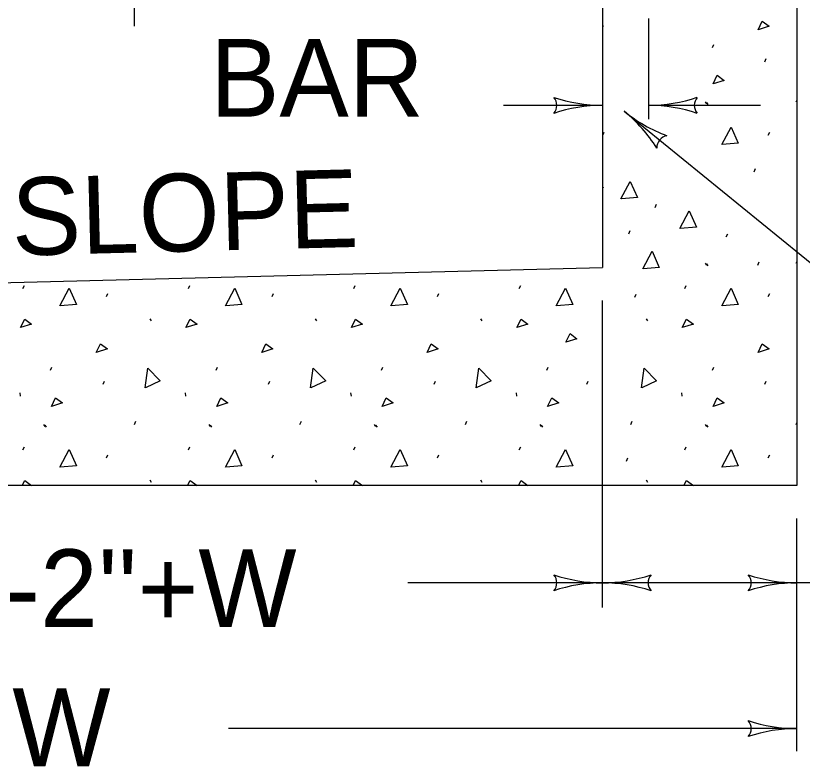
# Model space of a CAD drawing. Extents: x 1007 to 1035.5, y 1000.5 to 1021.5.
# Drawn here: x 1030.553 to 1032.575, y 1004.857 to 1006.79 of the extents above; entities that cross this region are included whole.
import ezdxf

# ---------------------------------------------------------------- set-up
doc = ezdxf.new("R2010")
doc.units = 0
doc.layers.add('1', color=7, linetype='Continuous')

msp = doc.modelspace()

# ---------------------------------------------------------------- linework, layer by layer
at = {"layer": '1'}
for p, q in [((1032.0613, 1008.7673), (1032.0613, 1006.1422)), ((1032.5613, 1008.4566), (1032.5613, 1005.5816)), ((1030.8583, 1006.7634), (1030.8583, 1008.3)), ((1032.1802, 1006.5237), (1032.1802, 1006.7828)), ((1032.3439, 1006.7082), (1032.3475, 1006.7161)), ((1032.4789, 1006.6718), (1032.4825, 1006.6798)), ((1031.8067, 1006.5596), (1032.0613, 1006.5596)), ((1032.1802, 1006.5596), (1032.4678, 1006.5596)), ((1032.3253, 1006.5688), (1032.3288, 1006.5634)), ((1032.3288, 1006.5667), (1032.3324, 1006.5613)), ((1032.5598, 1006.5688), (1032.5613, 1006.5723)), ((1032.1172, 1006.5444), (1032.8335, 1005.9614)), ((1032.0624, 1006.4825), (1032.066, 1006.4904)), ((1032.4878, 1006.4825), (1032.4913, 1006.4904)), ((1032.4515, 1006.3888), (1032.4551, 1006.3968)), ((1032.1965, 1006.2972), (1032.2001, 1006.3052)), ((1032.1288, 1006.2293), (1032.1324, 1006.2373)), ((1032.3798, 1006.2214), (1032.3833, 1006.2294)), ((1032.3253, 1006.1539), (1032.3288, 1006.1486)), ((1032.3288, 1006.1518), (1032.3324, 1006.1466)), ((1032.4609, 1006.1489), (1032.4645, 1006.1569)), ((1032.5598, 1006.1539), (1032.5613, 1006.1575)), ((1029.6878, 1006.0824), (1032.0613, 1006.1422)), ((1030.5714, 1006.0881), (1030.5749, 1006.0961)), ((1030.9968, 1006.0881), (1031.0003, 1006.0961)), ((1031.4222, 1006.0881), (1031.4257, 1006.0961)), ((1031.8475, 1006.0881), (1031.8511, 1006.0961)), ((1032.2729, 1006.0881), (1032.2764, 1006.0961)), ((1030.7863, 1006.0677), (1030.7898, 1006.0757)), ((1031.2117, 1006.0677), (1031.2153, 1006.0757)), ((1031.6371, 1006.0677), (1031.6406, 1006.0757)), ((1032.1448, 1006.0659), (1032.1483, 1006.0739)), ((1032.4878, 1006.0677), (1032.4913, 1006.0757)), ((1032.0613, 1005.2685), (1032.0613, 1006.0579)), ((1030.8973, 1006.0108), (1030.9008, 1006.0055)), ((1031.3227, 1006.0108), (1031.3263, 1006.0055)), ((1031.7481, 1006.0108), (1031.7516, 1006.0055)), ((1032.1734, 1006.0108), (1032.177, 1006.0055)), ((1030.6424, 1005.8785), (1030.646, 1005.8865)), ((1031.0678, 1005.8785), (1031.0713, 1005.8865)), ((1031.4932, 1005.8785), (1031.4968, 1005.8865)), ((1031.9186, 1005.8785), (1031.9221, 1005.8865)), ((1032.3439, 1005.8785), (1032.3475, 1005.8865)), ((1030.7774, 1005.8421), (1030.781, 1005.8501)), ((1031.2028, 1005.8421), (1031.2063, 1005.8501)), ((1031.6282, 1005.8421), (1031.6318, 1005.8501)), ((1032.0208, 1005.8421), (1032.0244, 1005.8501)), ((1032.4789, 1005.8421), (1032.4825, 1005.8501)), ((1030.5632, 1005.8198), (1030.5641, 1005.8118)), ((1030.9886, 1005.8198), (1030.9894, 1005.8118)), ((1031.4139, 1005.8198), (1031.4148, 1005.8118)), ((1031.8393, 1005.8198), (1031.8402, 1005.8118)), ((1032.2647, 1005.8198), (1032.2656, 1005.8118)), ((1030.8583, 1005.7391), (1030.8618, 1005.7471)), ((1031.2836, 1005.7391), (1031.2872, 1005.7471)), ((1031.709, 1005.7391), (1031.7125, 1005.7471)), ((1032.1343, 1005.7391), (1032.1379, 1005.7471)), ((1030.6238, 1005.7391), (1030.6273, 1005.7338)), ((1030.6273, 1005.7371), (1030.6309, 1005.7318)), ((1031.0492, 1005.7391), (1031.0528, 1005.7338)), ((1031.0528, 1005.7371), (1031.0563, 1005.7318)), ((1031.4745, 1005.7391), (1031.4781, 1005.7338)), ((1031.4781, 1005.7371), (1031.4817, 1005.7318)), ((1031.8999, 1005.7391), (1031.9035, 1005.7338)), ((1031.9035, 1005.7371), (1031.907, 1005.7318)), ((1032.3253, 1005.7391), (1032.3288, 1005.7338)), ((1032.3288, 1005.7371), (1032.3324, 1005.7318)), ((1032.5598, 1005.7391), (1032.5613, 1005.7427)), ((1030.5714, 1005.6733), (1030.5749, 1005.6813)), ((1030.9968, 1005.6733), (1031.0003, 1005.6813)), ((1031.4222, 1005.6733), (1031.4257, 1005.6813)), ((1031.8475, 1005.6733), (1031.8511, 1005.6813)), ((1032.2729, 1005.6733), (1032.2764, 1005.6813)), ((1030.7863, 1005.6528), (1030.7898, 1005.6608)), ((1031.2117, 1005.6528), (1031.2153, 1005.6608)), ((1031.6371, 1005.6528), (1031.6406, 1005.6608)), ((1032.1229, 1005.6446), (1032.1265, 1005.6526)), ((1032.4878, 1005.6528), (1032.4913, 1005.6608)), ((1030.8973, 1005.596), (1030.9008, 1005.5907)), ((1031.3227, 1005.596), (1031.3263, 1005.5907)), ((1031.7481, 1005.596), (1031.7516, 1005.5907)), ((1032.1734, 1005.596), (1032.177, 1005.5907)), ((1032.5613, 1005.5816), (1029.1863, 1005.5816)), ((1032.5613, 1004.8988), (1032.5613, 1005.4973)), ((1032.0613, 1005.3316), (1031.561, 1005.3316)), ((1032.7379, 1005.3316), (1032.0613, 1005.3316)), ((1032.5613, 1004.9566), (1031.0998, 1004.9566))]:
    msp.add_line(p, q, dxfattribs=at)
for points in [[(1032.0613, 1006.7651), (1032.0643, 1006.7628), (1032.0613, 1006.7618)], [(1032.4613, 1006.7539), (1032.472, 1006.7761), (1032.4898, 1006.7628), (1032.4613, 1006.7539)], [(1032.3458, 1006.6149), (1032.3563, 1006.6371), (1032.3742, 1006.6238), (1032.3458, 1006.6149)], [(1032.3679, 1006.4585), (1032.3919, 1006.5038), (1032.4105, 1006.462), (1032.3688, 1006.4585)], [(1032.109, 1006.3188), (1032.133, 1006.3641), (1032.1516, 1006.3223), (1032.1099, 1006.3188)], [(1032.0613, 1006.3503), (1032.0643, 1006.3479), (1032.0613, 1006.3469)], [(1032.2603, 1006.243), (1032.2843, 1006.2883), (1032.3029, 1006.2466), (1032.2613, 1006.243)], [(1032.1648, 1006.1393), (1032.1888, 1006.1847), (1032.2073, 1006.1429), (1032.1657, 1006.1393)], [(1030.6664, 1006.0437), (1030.6904, 1006.089), (1030.709, 1006.0473), (1030.6673, 1006.0437)], [(1031.0918, 1006.0437), (1031.1158, 1006.089), (1031.1344, 1006.0473), (1031.0927, 1006.0437)], [(1031.5172, 1006.0437), (1031.5412, 1006.089), (1031.5598, 1006.0473), (1031.5181, 1006.0437)], [(1031.9425, 1006.0437), (1031.9665, 1006.089), (1031.9852, 1006.0473), (1031.9434, 1006.0437)], [(1032.3679, 1006.0437), (1032.3919, 1006.089), (1032.4105, 1006.0473), (1032.3688, 1006.0437)], [(1030.5652, 1005.9878), (1030.5758, 1006.0099), (1030.5936, 1005.9966), (1030.5652, 1005.9878)], [(1030.9905, 1005.9878), (1031.0012, 1006.0099), (1031.0189, 1005.9966), (1030.9905, 1005.9878)], [(1031.4159, 1005.9878), (1031.4266, 1006.0099), (1031.4443, 1005.9966), (1031.4159, 1005.9878)], [(1031.8413, 1005.9878), (1031.8519, 1006.0099), (1031.8697, 1005.9966), (1031.8413, 1005.9878)], [(1032.2667, 1005.9878), (1032.2773, 1006.0099), (1032.2951, 1005.9966), (1032.2667, 1005.9878)], [(1031.9673, 1005.9505), (1031.9779, 1005.9727), (1031.9957, 1005.9594), (1031.9673, 1005.9505)], [(1030.7598, 1005.9243), (1030.7705, 1005.9464), (1030.7883, 1005.9332), (1030.7598, 1005.9243)], [(1031.1852, 1005.9243), (1031.1958, 1005.9464), (1031.2136, 1005.9332), (1031.1852, 1005.9243)], [(1031.6106, 1005.9243), (1031.6213, 1005.9464), (1031.639, 1005.9332), (1031.6106, 1005.9243)], [(1032.4613, 1005.9243), (1032.472, 1005.9464), (1032.4898, 1005.9332), (1032.4613, 1005.9243)], [(1030.8854, 1005.8329), (1030.8925, 1005.8837), (1030.9243, 1005.8508), (1030.8863, 1005.8332)], [(1031.3108, 1005.8329), (1031.3178, 1005.8837), (1031.3497, 1005.8508), (1031.3117, 1005.8332)], [(1031.7362, 1005.8329), (1031.7433, 1005.8837), (1031.775, 1005.8508), (1031.737, 1005.8332)], [(1032.1616, 1005.8329), (1032.1686, 1005.8837), (1032.2004, 1005.8508), (1032.1624, 1005.8332)], [(1030.6443, 1005.7853), (1030.6548, 1005.8075), (1030.6727, 1005.7942), (1030.6443, 1005.7853)], [(1031.0696, 1005.7853), (1031.0803, 1005.8075), (1031.098, 1005.7942), (1031.0696, 1005.7853)], [(1031.495, 1005.7853), (1031.5056, 1005.8075), (1031.5234, 1005.7942), (1031.495, 1005.7853)], [(1031.9203, 1005.7853), (1031.931, 1005.8075), (1031.9488, 1005.7942), (1031.9203, 1005.7853)], [(1032.3458, 1005.7853), (1032.3563, 1005.8075), (1032.3742, 1005.7942), (1032.3458, 1005.7853)], [(1030.6664, 1005.6288), (1030.6904, 1005.6742), (1030.709, 1005.6324), (1030.6673, 1005.6288)], [(1031.0918, 1005.6288), (1031.1158, 1005.6742), (1031.1344, 1005.6324), (1031.0927, 1005.6288)], [(1031.5172, 1005.6288), (1031.5412, 1005.6742), (1031.5598, 1005.6324), (1031.5181, 1005.6288)], [(1031.9425, 1005.6288), (1031.9665, 1005.6742), (1031.9852, 1005.6324), (1031.9434, 1005.6288)], [(1032.3679, 1005.6288), (1032.3919, 1005.6742), (1032.4105, 1005.6324), (1032.3688, 1005.6288)], [(1030.5693, 1005.5816), (1030.5758, 1005.5951), (1030.5936, 1005.5818), (1030.5931, 1005.5816)], [(1030.9947, 1005.5816), (1031.0012, 1005.5951), (1031.0189, 1005.5818), (1031.0184, 1005.5816)], [(1031.4201, 1005.5816), (1031.4266, 1005.5951), (1031.4443, 1005.5818), (1031.4438, 1005.5816)], [(1031.8454, 1005.5816), (1031.8519, 1005.5951), (1031.8697, 1005.5818), (1031.8692, 1005.5816)], [(1032.2708, 1005.5816), (1032.2773, 1005.5951), (1032.2951, 1005.5818), (1032.2946, 1005.5816)]]:
    msp.add_lwpolyline(points, dxfattribs=at)
for centre, radius, start, end in [((1031.9126, 1006.5596), 0.0313, 318.7746, 40.8913), ((1032.0612, 1006.9505), 0.3909, 251.3472, 269.9939), ((1032.1801, 1006.9505), 0.3909, 270, 288.6688), ((1032.3288, 1006.5595), 0.0313, 138.7746, 220.8913), ((1032.0612, 1006.1686), 0.3909, 90, 108.6688), ((1032.0612, 1006.1686), 0.3909, 89.9878, 90), ((1032.1801, 1006.9505), 0.3909, 269.9878, 270), ((1032.1801, 1006.1686), 0.3909, 71.3472, 89.9939), ((1032.3639, 1006.8476), 0.3909, 230.8468, 230.859), ((1032.3639, 1006.8476), 0.3909, 230.859, 249.5278), ((1031.8704, 1006.2412), 0.3909, 32.2062, 50.8529), ((1032.2324, 1006.4505), 0.0313, 99.6336, 181.7503), ((1031.9126, 1005.3316), 0.0313, 318.7746, 40.8913), ((1032.0612, 1005.7225), 0.3909, 251.3472, 269.9939), ((1032.0612, 1005.7225), 0.3909, 270, 288.6688), ((1032.2099, 1005.3315), 0.0313, 138.7746, 220.8913), ((1032.4126, 1005.3316), 0.0313, 318.7746, 40.8913), ((1032.5613, 1005.7225), 0.3909, 251.3472, 269.9939), ((1032.0612, 1004.9406), 0.3909, 90, 108.6688), ((1032.0612, 1005.7225), 0.3909, 269.9878, 270), ((1032.0612, 1004.9406), 0.3909, 89.9878, 90), ((1032.0612, 1004.9406), 0.3909, 71.3472, 89.9939), ((1032.5613, 1004.9406), 0.3909, 90, 108.6688), ((1032.5613, 1004.9406), 0.3909, 89.9878, 90), ((1032.4126, 1004.9566), 0.0313, 318.7746, 40.8913), ((1032.5613, 1005.3475), 0.3909, 251.3472, 269.9939), ((1032.5613, 1004.5656), 0.3909, 90, 108.6688), ((1032.5613, 1004.5656), 0.3909, 89.9878, 90)]:
    msp.add_arc(centre, radius, start, end, dxfattribs=at)

# ---------------------------------------------------------------- texts
for s, p in [('BAR', (1031.0523, 1006.5304)), ("2'-2''+W", (1030.3264, 1005.2175)), ("3'-6''+W", (1029.8481, 1004.86))]:
    msp.add_text(s, height=0.2, dxfattribs=at).set_placement(p)
msp.add_text("1'' SLOPE", height=0.2, rotation=1.4455, dxfattribs=at).set_placement((1030.2193, 1006.1648))

doc.saveas('drawing.dxf')
